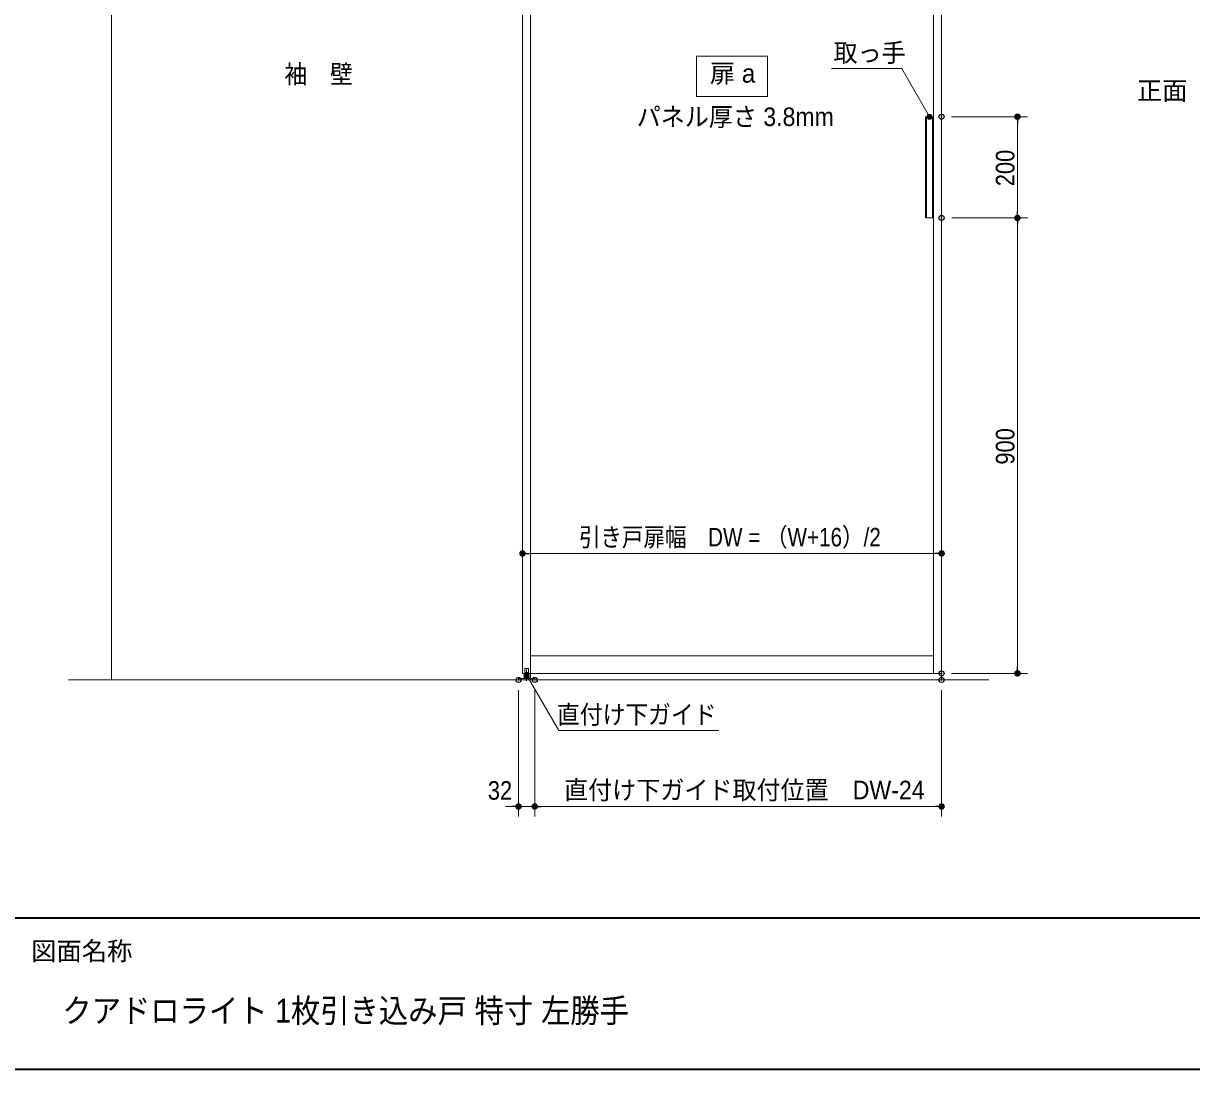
# Model space of a CAD drawing. Units: millimetres, scale not verified. Extents: x -6062 to 6062, y -3045 to 3045.
# Drawn here: x -3918 to -1610, y -2770 to -702 of the extents above; entities that cross this region are included whole.
import ezdxf
from ezdxf.enums import TextEntityAlignment as Align

# ---------------------------------------------------------------- set-up
doc = ezdxf.new("R2010")
doc.units = ezdxf.units.MM
doc.header["$LTSCALE"] = 20
doc.header["$PDMODE"] = 32
doc.header["$PDSIZE"] = 10
doc.linetypes.add('USER2', pattern=[2.91, 1.76, -0.4, 0.35, -0.4])
for name, color, linetype, lineweight in [('0-0_2寸法-1', 7, 'Continuous', 15), ('0-1_0', 7, 'Continuous', 25), ('0-3_2寸法-3', 7, 'Continuous', 15), ('0-4_2寸法-2', 7, 'Continuous', 15), ('0-5_1図面枠', 7, 'Continuous', 15), ('0-6_3一般', 7, 'Continuous', 15)]:
    doc.layers.add(name, color=color, linetype=linetype, lineweight=lineweight)
doc.layers.add('0-2_Defpoints', color=7, linetype='Continuous')
doc.styles.add('ＭＳ Ｐゴシック', font='')
doc.styles.get('ＭＳ Ｐゴシック').set_extended_font_data('MS PGothic')

# ---------------------------------------------------------------- blocks, each defined once
blk = doc.blocks.new('_Dot')
at = {"layer": '0-1_0'}
blk.add_line((-10, 0), (-20, 0), dxfattribs=at)
for points in [[(0, 0), (-10, 0), (-9.92, 1.25)], [(0, 0), (-9.92, -1.25), (-10, 0)], [(0, 0), (-9.92, 1.25), (-9.69, 2.49)], [(0, 0), (-9.69, -2.49), (-9.92, -1.25)], [(0, 0), (-9.69, 2.49), (-9.3, 3.68)], [(0, 0), (-9.3, -3.68), (-9.69, -2.49)], [(0, 0), (-9.3, 3.68), (-8.76, 4.82)], [(0, 0), (-8.76, -4.82), (-9.3, -3.68)], [(0, 0), (-8.76, 4.82), (-8.09, 5.88)], [(0, 0), (-8.09, -5.88), (-8.76, -4.82)], [(0, 0), (-8.09, 5.88), (-7.29, 6.85)], [(0, 0), (-7.29, -6.85), (-8.09, -5.88)], [(0, 0), (-7.29, 6.85), (-6.37, 7.71)], [(0, 0), (-6.37, -7.71), (-7.29, -6.85)], [(0, 0), (-6.37, 7.71), (-5.36, 8.44)], [(0, 0), (-5.36, -8.44), (-6.37, -7.71)], [(0, 0), (-5.36, 8.44), (-4.26, 9.05)], [(0, 0), (-4.26, -9.05), (-5.36, -8.44)], [(0, 0), (-4.26, 9.05), (-3.09, 9.51)], [(0, 0), (-3.09, -9.51), (-4.26, -9.05)], [(0, 0), (-3.09, 9.51), (-1.87, 9.82)], [(0, 0), (-1.87, -9.82), (-3.09, -9.51)], [(0, 0), (-1.87, 9.82), (-0.63, 9.98)], [(0, 0), (-0.63, -9.98), (-1.87, -9.82)], [(0, 0), (-0.63, 9.98), (0.63, 9.98)], [(0, 0), (0.63, -9.98), (-0.63, -9.98)], [(0, 0), (0.63, 9.98), (1.87, 9.82)], [(0, 0), (1.87, 9.82), (3.09, 9.51)], [(0, 0), (3.09, 9.51), (4.26, 9.05)], [(0, 0), (4.26, 9.05), (5.36, 8.44)], [(0, 0), (5.36, 8.44), (6.37, 7.71)], [(0, 0), (6.37, 7.71), (7.29, 6.85)], [(0, 0), (7.29, 6.85), (8.09, 5.88)], [(0, 0), (8.09, 5.88), (8.76, 4.82)], [(0, 0), (8.76, 4.82), (9.3, 3.68)], [(0, 0), (9.3, 3.68), (9.69, 2.49)], [(0, 0), (9.69, 2.49), (9.92, 1.25)], [(0, 0), (9.92, 1.25), (10, 0)], [(0, 0), (1.87, -9.82), (0.63, -9.98)], [(0, 0), (3.09, -9.51), (1.87, -9.82)], [(0, 0), (4.26, -9.05), (3.09, -9.51)], [(0, 0), (5.36, -8.44), (4.26, -9.05)], [(0, 0), (6.37, -7.71), (5.36, -8.44)], [(0, 0), (7.29, -6.85), (6.37, -7.71)], [(0, 0), (8.09, -5.88), (7.29, -6.85)], [(0, 0), (8.76, -4.82), (8.09, -5.88)], [(0, 0), (9.3, -3.68), (8.76, -4.82)], [(0, 0), (9.69, -2.49), (9.3, -3.68)], [(0, 0), (9.92, -1.25), (9.69, -2.49)], [(0, 0), (10, 0), (9.92, -1.25)]]:
    blk.add_solid(points, dxfattribs=at)
blk = doc.blocks.new('グループ-4')
at = {"layer": '0-5_1図面枠', "lineweight": 35}
blk.add_line((-80000, -49400), (80000, -49400), dxfattribs=at)
blk.add_lwpolyline([(-80000, 55400), (80000, 55400), (80000, -55400), (-80000, -55400)], close=True, dxfattribs=at)
blk = doc.blocks.new('図面枠')
at = {"layer": '0-5_1図面枠'}
blk.add_blockref('グループ-4', (0, 0), dxfattribs=at)
at = {"layer": '0-5_1図面枠', "style": 'ＭＳ Ｐゴシック'}
blk.add_text('図面名称', height=733.7, dxfattribs=at).set_placement((-42300.1, -51299.8), align=Align.BOTTOM_LEFT)
blk = doc.blocks.new('グループ-7')
at = {"layer": '0-6_3一般'}
for p, q in [((-39120, 8000), (-39120, -40000)), ((-6320, 8000), (-6320, -40000)), ((-22880, -39740), (-22880, 7190)), ((-22560, 7340), (-22560, -40000)), ((-22560, -39740), (-22560, 7190)), ((-6640, 7190), (-6640, -39740)), ((-6320, 7190), (-6320, -39740)), ((-6958, -17740), (-6638, -17740)), ((-6958, -17740), (-6958, -21740)), ((-6918, -21740), (-6918, -17740)), ((-6678, -21740), (-6678, -17740)), ((-6638, -21740), (-6638, -17740)), ((-6958, -21740), (-6638, -21740)), ((-22560, -39040), (-6640, -39040)), ((-22795, -39560), (-22795, -39800)), ((-22655, -39550), (-22785, -39550)), ((-22645, -39800), (-22645, -39560)), ((-40816.5, -40000), (-4456.5, -40000)), ((-39120, -40000), (-22560, -40000)), ((-23040, -40000), (-23040, -39942)), ((-22400, -40000), (-23040, -40000)), ((-6320, -39740), (-22880, -39740)), ((-22820, -39922), (-22820, -39862)), ((-22820, -39922), (-22820, -39942)), ((-22620, -39922), (-22820, -39922)), ((-22620, -39922), (-22820, -39922)), ((-22795, -39800), (-22645, -39800)), ((-22646, -39800), (-22794, -39800)), ((-22794, -39800), (-22794, -39862)), ((-22680, -39862), (-22620, -39862)), ((-22646, -39800), (-22646, -39862)), ((-22620, -39922), (-22620, -39862)), ((-22620, -39942), (-22400, -39942)), ((-22400, -39942), (-22400, -40000))]:
    blk.add_line(p, q, dxfattribs=at)
at = {"layer": '0-6_3一般', "linetype": 'USER2'}
blk.add_line((-22720, -40027.8), (-22720, -39520), dxfattribs=at)
at = {"layer": '0-6_3一般'}
for points in [[(-39120, -40000), (-39120, 8000), (-22560, 8000)], [(-23040, -39942), (-22620, -39942), (-22620, -39922)], [(-22820, -39862), (-22760, -39862), (-22680, -39862)]]:
    blk.add_lwpolyline(points, dxfattribs=at)
for centre, start, end in [((-22785, -39560), 90, 180), ((-22655, -39560), 0, 90)]:
    blk.add_arc(centre, 10, start, end, dxfattribs=at)

msp = doc.modelspace()

# ---------------------------------------------------------------- hatches: boundary and pattern name
at = {"layer": '0-3_2寸法-3'}
for points in [[(-2122.19, -887, 1), (-2132.21, -887, 1)], [(-2918.49, -1990, 1), (-2928.51, -1990, 1)]]:
    msp.add_hatch(color=256, dxfattribs=at).paths.add_polyline_path(points)

# ---------------------------------------------------------------- linework, layer by layer
at = {"layer": '0-0_2寸法-1'}
for p, q in [((-2083.7, -887), (-1933.7, -887)), ((-1953.7, -1074.29), (-1953.7, -899.71)), ((-2083.5, -1087), (-1933.7, -1087)), ((-2083.5, -1087), (-1933.7, -1087)), ((-1953.7, -1099.71), (-1953.7, -1974.29)), ((-2931.5, -1730), (-2931.3, -1730)), ((-2103.5, -1730), (-2103.3, -1730)), ((-2918.79, -1750), (-2116.21, -1750)), ((-2083.7, -1987), (-1933.7, -1987)), ((-2907.5, -2020), (-2907.5, -2270)), ((-2103.5, -2020), (-2103.5, -2270)), ((-2116.21, -2250), (-2894.79, -2250))]:
    msp.add_line(p, q, dxfattribs=at)
at = {"layer": '0-2_Defpoints'}
for p in [(-2103.7, -887), (-1953.7, -887), (-2103.5, -1087), (-2931.5, -1750), (-2103.5, -1750), (-2103.7, -1987), (-1953.7, -1987), (-2939.5, -2000), (-2907.5, -2000), (-2103.5, -2000), (-2939.5, -2250), (-2907.5, -2250)]:
    msp.add_point(p, dxfattribs=at)
at = {"layer": '0-3_2寸法-3'}
msp.add_lwpolyline([(-2447.5, -847), (-2587.5, -847), (-2587.5, -767), (-2447.5, -767)], close=True, dxfattribs=at)
for points in [[(-2127.2, -887), (-2182.44, -791.33), (-2320.96, -791.33)], [(-2923.5, -1990), (-2859.99, -2100), (-2543.98, -2100)]]:
    msp.add_lwpolyline(points, dxfattribs=at)
for centre in [(-2127.2, -887), (-2923.5, -1990)]:
    msp.add_circle(centre, 5.01, dxfattribs=at)
at = {"layer": '0-4_2寸法-2'}
for p, q in [((-2939.5, -2020), (-2939.5, -2270)), ((-2907.5, -2020), (-2907.5, -2270)), ((-2952.21, -2250), (-2964.92, -2250)), ((-2907.5, -2250), (-2939.5, -2250)), ((-2894.79, -2250), (-2882.08, -2250))]:
    msp.add_line(p, q, dxfattribs=at)

# ---------------------------------------------------------------- block references
at = {"layer": '0-0_2寸法-1', "xscale": 0.6356201, "yscale": 0.6356201}
for p, rotation in [((-1953.7, -887), 90), ((-1953.7, -1087), 270), ((-1953.7, -1087), 90), ((-2931.5, -1750), 180), ((-1953.7, -1987), 270), ((-2907.5, -2250), 180)]:
    msp.add_blockref('_Dot', p, dxfattribs=dict(at, rotation=rotation))
for p in [(-2103.5, -1750), (-2103.5, -2250)]:
    msp.add_blockref('_Dot', p, dxfattribs=at)
at = {"layer": '0-4_2寸法-2', "xscale": 0.6356201, "yscale": 0.6356201}
msp.add_blockref('_Dot', (-2939.5, -2250), dxfattribs=at)
at = {"layer": '0-4_2寸法-2', "xscale": 0.6356201, "yscale": 0.6356201, "rotation": 180}
msp.add_blockref('_Dot', (-2907.5, -2250), dxfattribs=at)
at = {"layer": '0-5_1図面枠', "xscale": 0.05, "yscale": 0.05}
msp.add_blockref('図面枠', (-1787.5, 0), dxfattribs=at)
at = {"layer": '0-6_3一般', "xscale": 0.05, "yscale": 0.05}
msp.add_blockref('グループ-7', (-1787.5, 0), dxfattribs=at)

# ---------------------------------------------------------------- texts
at = {"layer": '0-0_2寸法-1', "style": 'ＭＳ Ｐゴシック', "width": 0.9}
for s, p in [('200', (-1948.74, -1024.28)), ('900', (-1948.74, -1574.38))]:
    msp.add_text(s, height=36.66, rotation=90, dxfattribs=at).set_placement(p, align=Align.BOTTOM_LEFT)
at = {"layer": '0-0_2寸法-1', "style": 'ＭＳ Ｐゴシック'}
for s, width, p in [('引き戸扉幅\u3000DW = （W+16）/2', 0.85, (-2820.19, -1747.07)), ('直付け下ガイド取付位置\u3000DW-24', 0.95, (-2849.58, -2246.79))]:
    msp.add_text(s, height=36.69, dxfattribs=dict(at, width=width)).set_placement(p, align=Align.BOTTOM_LEFT)
at = {"layer": '0-3_2寸法-3', "style": 'ＭＳ Ｐゴシック'}
for s, height, width, p in [('取っ手', 36.66, 0.95, (-2317.1, -789.73)), ('袖\u3000壁', 36.69, 0.9, (-3402.14, -832.02)), ('パネル厚さ 3.8mm', 36.66, 0.95, (-2705.98, -916.38)), ('直付け下ガイド', 36.66, 0.9, (-2863.44, -2097.62))]:
    msp.add_text(s, height=height, dxfattribs=dict(at, width=width)).set_placement(p, align=Align.BOTTOM_LEFT)
for s, height, p in [('扉 a', 36.69, (-2561.59, -830.66)), ('正面', 36.66, (-1717.76, -864.58))]:
    msp.add_text(s, height=height, dxfattribs=at).set_placement(p, align=Align.BOTTOM_LEFT)
at = {"layer": '0-4_2寸法-2', "style": 'ＭＳ Ｐゴシック', "width": 0.9}
msp.add_text('32', height=36.66, dxfattribs=at).set_placement((-3000.09, -2247.52), align=Align.BOTTOM_LEFT)
at = {"layer": '0-5_1図面枠', "style": 'ＭＳ Ｐゴシック', "width": 0.9}
msp.add_text('クアドロライト 1枚引き込み戸 特寸 左勝手', height=47.17, dxfattribs=at).set_placement((-3840.72, -2691.18), align=Align.BOTTOM_LEFT)

doc.saveas('drawing.dxf')
